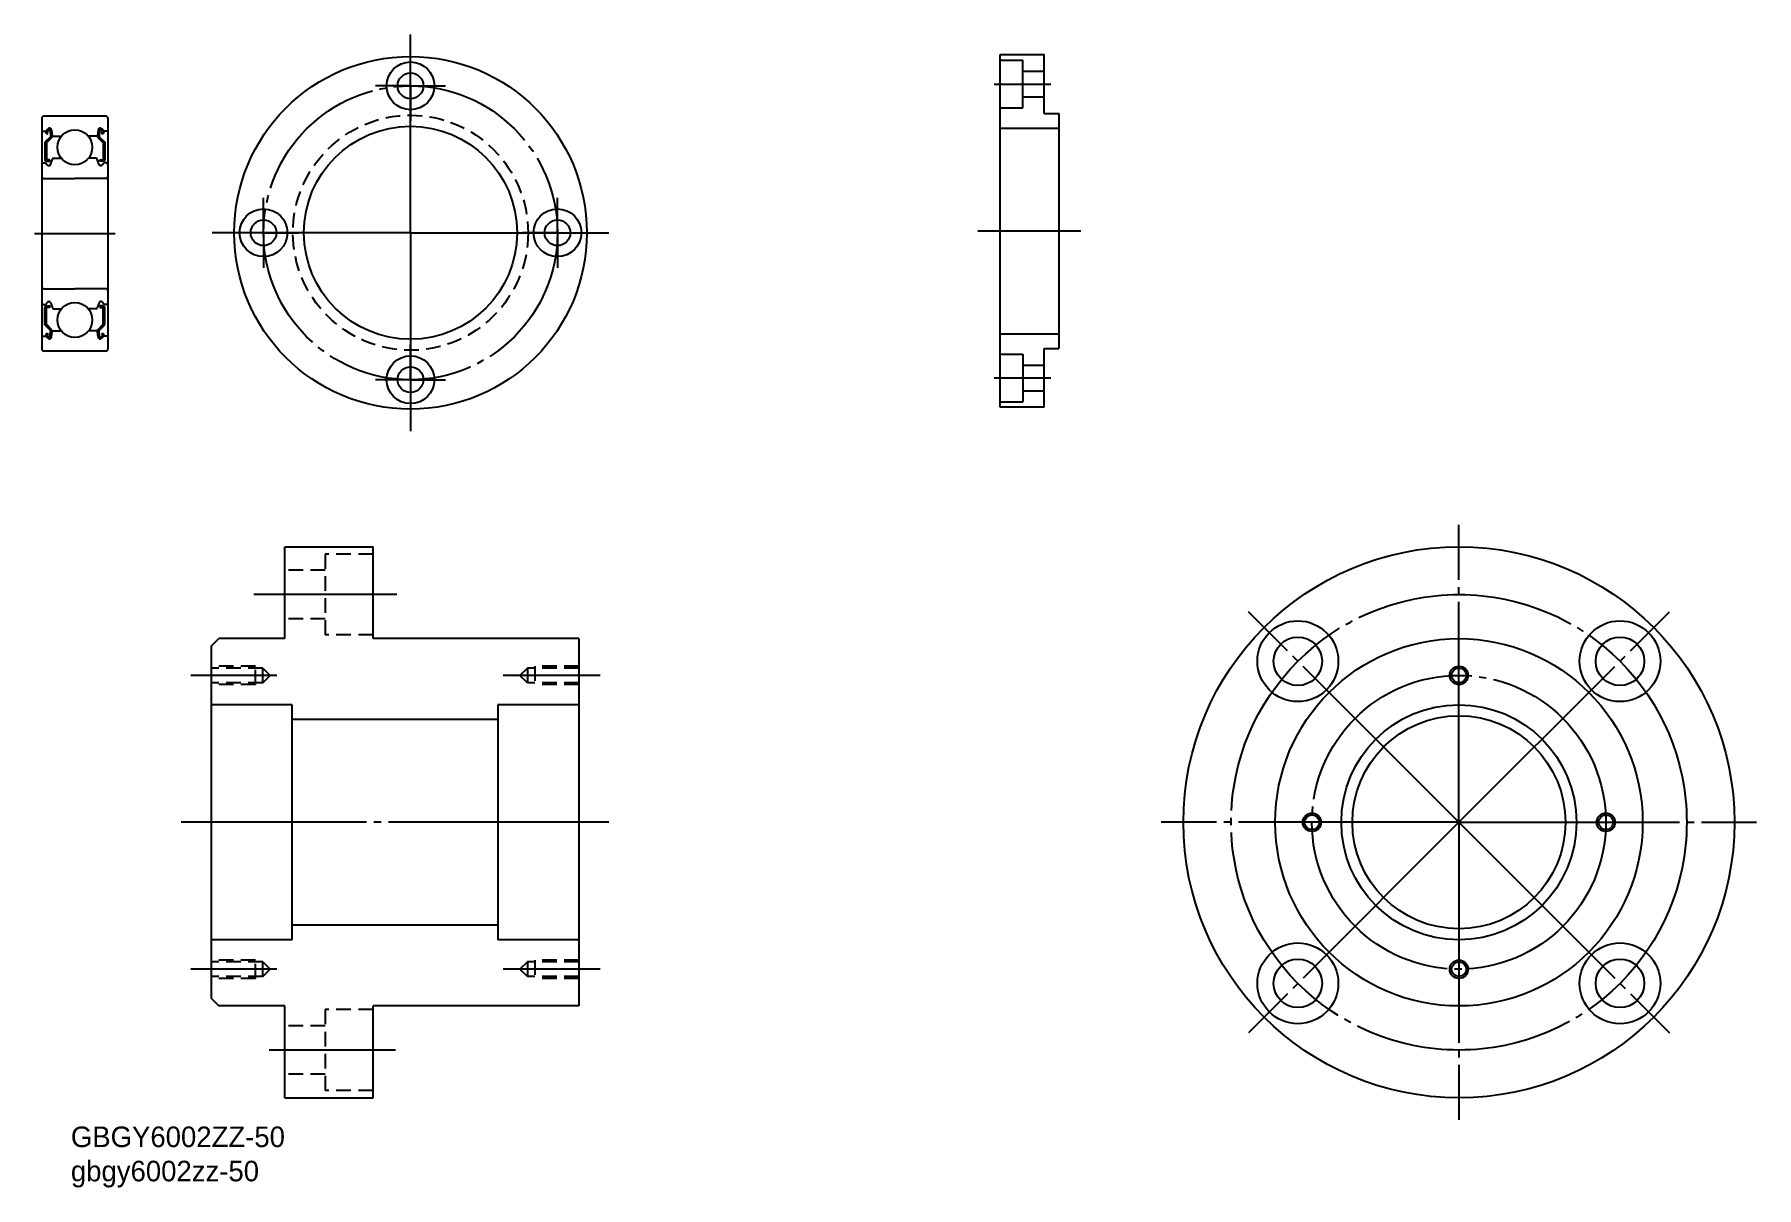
# Model space of a CAD drawing. Extents: x -122 to 113, y -45 to 112.
import ezdxf

# ---------------------------------------------------------------- set-up
doc = ezdxf.new("R2010")
doc.units = 0
for name, pattern in [('CENTER', [33, 30, -1, 1, -1]), ('CENTER2', [23, 20, -1, 1, -1]), ('DASHED', [3, 2, -1])]:
    doc.linetypes.add(name, pattern=pattern)
doc.layers.get('0').update_dxf_attribs({"linetype": 'CONTINUOUS'})
doc.layers.add('CENTER', color=7, linetype='CONTINUOUS')

# ---------------------------------------------------------------- blocks, each defined once
blk = doc.blocks.new('*U2')
at = {"linetype": 'CONTINUOUS'}
for s, p in [('GBGY6002ZZ-50', (-116.88, -39.03)), ('gbgy6002zz-50', (-116.88, -43.69))]:
    blk.add_text(s, height=2.8, dxfattribs=at).set_placement(p)

msp = doc.modelspace()

# ---------------------------------------------------------------- linework, layer by layer
at = {"color": 7, "linetype": 'CONTINUOUS'}
for p, q in [((9.57, 109.67), (15.57, 109.67)), ((9.57, 61.67), (9.57, 109.67)), ((9.57, 108.92), (12.67, 108.92)), ((12.67, 102.42), (12.67, 108.92)), ((15.57, 101.67), (15.57, 109.67)), ((12.67, 107.42), (15.57, 107.42)), ((12.67, 103.92), (15.57, 103.92)), ((9.57, 102.42), (12.67, 102.42)), ((15.57, 101.67), (17.57, 101.67)), ((17.57, 101.67), (17.57, 69.67)), ((9.57, 99.67), (17.57, 99.67)), ((9.57, 71.67), (17.57, 71.67)), ((9.57, 68.92), (12.67, 68.92)), ((12.67, 68.92), (12.67, 62.42)), ((15.57, 69.67), (17.57, 69.67)), ((15.57, 61.67), (15.57, 69.67)), ((12.67, 67.42), (15.57, 67.42)), ((12.67, 63.92), (15.57, 63.92)), ((9.57, 62.42), (12.67, 62.42)), ((15.57, 61.67), (9.57, 61.67)), ((-87.76, 30.18), (-87.76, 42.68)), ((-87.76, 42.68), (-75.76, 42.68)), ((-75.76, 30.18), (-75.76, 42.68)), ((-97.76, 29.18), (-96.76, 30.18)), ((-97.76, -18.82), (-97.76, 29.18)), ((-87.76, 30.18), (-96.76, 30.18)), ((-47.76, 30.18), (-75.76, 30.18)), ((-47.76, 30.18), (-47.76, -19.82)), ((-86.76, 21.18), (-97.76, 21.18)), ((-86.76, -10.82), (-86.76, 21.18)), ((-47.76, 21.18), (-58.76, 21.18)), ((-58.76, 21.18), (-58.76, -10.82)), ((-58.76, 19.18), (-86.76, 19.18)), ((-58.76, -8.82), (-86.76, -8.82)), ((-86.76, -10.82), (-97.76, -10.82)), ((-47.76, -10.82), (-58.76, -10.82)), ((-97.76, -18.82), (-96.76, -19.82)), ((-87.76, -19.82), (-96.76, -19.82)), ((-87.76, -32.32), (-87.76, -19.82)), ((-75.76, -32.32), (-75.76, -19.82)), ((-47.76, -19.82), (-75.76, -19.82)), ((-87.76, -32.32), (-75.76, -32.32))]:
    msp.add_line(p, q, dxfattribs=at)
for p, q in [((-120.84, 101.01), (-120.84, 69.61)), ((-116.34, 101.31), (-120.54, 101.31)), ((-112.14, 101.31), (-116.34, 101.31)), ((-111.84, 101.01), (-111.84, 69.61)), ((-120.74, 99.26), (-120.28, 99.26)), ((-119.66, 98.5), (-120.41, 97.75)), ((-120.28, 99.26), (-120.03, 99.56)), ((-120.1, 98.85), (-120.25, 98.98)), ((-120.13, 99.13), (-119.88, 99.43)), ((-119.97, 99), (-120.13, 99.13)), ((-120.1, 98.85), (-119.97, 99)), ((-119.7, 99.37), (-119.66, 98.5)), ((-119.5, 99.39), (-119.44, 98.65)), ((-119.46, 98.88), (-119.46, 98.41)), ((-119.34, 98.56), (-118.19, 98.56)), ((-113.34, 98.56), (-114.49, 98.56)), ((-113.18, 99.39), (-113.24, 98.65)), ((-113.22, 98.88), (-113.22, 98.41)), ((-112.98, 99.37), (-113.02, 98.5)), ((-113.02, 98.5), (-112.27, 97.75)), ((-112.55, 99.13), (-112.8, 99.43)), ((-112.7, 99), (-112.55, 99.13)), ((-112.58, 98.85), (-112.7, 99)), ((-112.4, 99.26), (-112.65, 99.56)), ((-112.58, 98.85), (-112.42, 98.98)), ((-111.94, 99.26), (-112.4, 99.26)), ((-120.41, 97.75), (-120.41, 95.36)), ((-119.46, 98.41), (-120.21, 97.66)), ((-120.21, 97.66), (-120.21, 95.36)), ((-113.22, 98.41), (-112.47, 97.66)), ((-112.47, 97.66), (-112.47, 95.36)), ((-112.27, 97.75), (-112.27, 95.36)), ((-120.64, 94.96), (-120.34, 94.96)), ((-120.34, 94.96), (-120.06, 94.63)), ((-119.76, 95.36), (-120.21, 95.36)), ((-120.21, 95.16), (-119.76, 95.16)), ((-119.91, 94.56), (-119.84, 94.56)), ((-119.76, 95.16), (-119.76, 95.36)), ((-119.66, 94.69), (-119.39, 95.43)), ((-119.2, 95.56), (-118.19, 95.56)), ((-113.48, 95.56), (-114.49, 95.56)), ((-113.02, 94.69), (-113.29, 95.43)), ((-112.92, 95.16), (-112.92, 95.36)), ((-112.92, 95.36), (-112.47, 95.36)), ((-112.47, 95.16), (-112.92, 95.16)), ((-112.77, 94.56), (-112.83, 94.56)), ((-112.34, 94.96), (-112.61, 94.63)), ((-112.04, 94.96), (-112.34, 94.96)), ((-120.54, 92.81), (-116.34, 92.81)), ((-112.14, 92.81), (-116.34, 92.81)), ((-120.54, 77.81), (-116.34, 77.81)), ((-119.26, 77.81), (-119.26, 77.81)), ((-118.29, 77.81), (-118.29, 77.81)), ((-112.14, 77.81), (-116.34, 77.81)), ((-120.64, 75.66), (-120.34, 75.66)), ((-120.41, 72.88), (-120.41, 75.26)), ((-120.34, 75.66), (-120.06, 75.99)), ((-120.21, 75.46), (-119.76, 75.46)), ((-119.76, 75.26), (-120.21, 75.26)), ((-120.21, 72.96), (-120.21, 75.26)), ((-119.91, 76.06), (-119.84, 76.06)), ((-119.76, 75.46), (-119.76, 75.26)), ((-119.66, 75.93), (-119.39, 75.19)), ((-119.2, 75.06), (-118.19, 75.06)), ((-113.48, 75.06), (-114.49, 75.06)), ((-113.02, 75.93), (-113.29, 75.19)), ((-112.47, 75.46), (-112.92, 75.46)), ((-112.92, 75.46), (-112.92, 75.26)), ((-112.92, 75.26), (-112.47, 75.26)), ((-112.77, 76.06), (-112.83, 76.06)), ((-112.34, 75.66), (-112.61, 75.99)), ((-112.47, 72.96), (-112.47, 75.26)), ((-112.04, 75.66), (-112.34, 75.66)), ((-112.27, 72.88), (-112.27, 75.26)), ((-119.66, 72.13), (-120.41, 72.88)), ((-119.46, 72.21), (-120.21, 72.96)), ((-113.22, 72.21), (-112.47, 72.96)), ((-113.02, 72.13), (-112.27, 72.88)), ((-120.74, 71.36), (-120.28, 71.36)), ((-120.28, 71.36), (-120.03, 71.06)), ((-120.1, 71.77), (-120.25, 71.64)), ((-119.97, 71.62), (-120.13, 71.49)), ((-120.13, 71.49), (-119.88, 71.19)), ((-120.1, 71.77), (-119.97, 71.62)), ((-119.7, 71.25), (-119.66, 72.13)), ((-119.5, 71.23), (-119.44, 71.97)), ((-119.46, 71.74), (-119.46, 72.21)), ((-119.34, 72.06), (-118.19, 72.06)), ((-113.34, 72.06), (-114.49, 72.06)), ((-113.18, 71.23), (-113.24, 71.97)), ((-113.22, 71.74), (-113.22, 72.21)), ((-112.98, 71.25), (-113.02, 72.13)), ((-112.55, 71.49), (-112.8, 71.19)), ((-112.58, 71.77), (-112.7, 71.62)), ((-112.7, 71.62), (-112.55, 71.49)), ((-112.4, 71.36), (-112.65, 71.06)), ((-112.58, 71.77), (-112.42, 71.64)), ((-111.94, 71.36), (-112.4, 71.36)), ((-112.14, 69.31), (-120.54, 69.31)), ((-112.14, 69.31), (-116.34, 69.31))]:
    msp.add_line(p, q)
at = {"color": 3, "linetype": 'DASHED'}
for p, q in [((-75.76, 41.68), (-82.26, 41.68)), ((-82.26, 41.68), (-82.26, 30.68)), ((-82.26, 39.48), (-87.76, 39.48)), ((-82.26, 32.88), (-87.76, 32.88)), ((-75.76, 30.68), (-82.26, 30.68)), ((-91.76, 26.43), (-97.76, 26.43)), ((-90.76, 26.18), (-97.76, 26.18)), ((-91.76, 23.93), (-91.76, 26.43)), ((-90.76, 24.18), (-90.76, 26.18)), ((-90.76, 26.18), (-89.76, 25.18)), ((-54.76, 26.18), (-55.76, 25.18)), ((-54.76, 26.18), (-54.76, 24.18)), ((-47.76, 26.18), (-54.76, 26.18)), ((-47.76, 26.43), (-53.76, 26.43)), ((-53.76, 26.43), (-53.76, 23.93)), ((-90.76, 24.18), (-97.76, 24.18)), ((-91.76, 23.93), (-97.76, 23.93)), ((-90.76, 24.18), (-89.76, 25.18)), ((-54.76, 24.18), (-55.76, 25.18)), ((-47.76, 24.18), (-54.76, 24.18)), ((-47.76, 23.93), (-53.76, 23.93)), ((-91.76, -13.57), (-97.76, -13.57)), ((-90.76, -13.82), (-97.76, -13.82)), ((-91.76, -16.07), (-91.76, -13.57)), ((-90.76, -15.82), (-90.76, -13.82)), ((-90.76, -13.82), (-89.76, -14.82)), ((-54.76, -13.82), (-55.76, -14.82)), ((-54.76, -13.82), (-54.76, -15.82)), ((-47.76, -13.82), (-54.76, -13.82)), ((-47.76, -13.57), (-53.76, -13.57)), ((-53.76, -13.57), (-53.76, -16.07)), ((-90.76, -15.82), (-97.76, -15.82)), ((-91.76, -16.07), (-97.76, -16.07)), ((-90.76, -15.82), (-89.76, -14.82)), ((-54.76, -15.82), (-55.76, -14.82)), ((-47.76, -15.82), (-54.76, -15.82)), ((-47.76, -16.07), (-53.76, -16.07)), ((-75.76, -20.32), (-82.26, -20.32)), ((-82.26, -20.32), (-82.26, -31.32)), ((-82.26, -22.52), (-87.76, -22.52)), ((-82.26, -29.12), (-87.76, -29.12)), ((-75.76, -31.32), (-82.26, -31.32))]:
    msp.add_line(p, q, dxfattribs=at)
at = {"color": 7, "linetype": 'CONTINUOUS'}
for centre, radius in [((-70.66, 85.42), 24), ((-70.66, 105.42), 3.25), ((-70.66, 105.42), 1.75), ((-70.66, 85.42), 14.5), ((-90.66, 85.42), 3.25), ((-90.66, 85.42), 1.75), ((-50.66, 85.42), 3.25), ((-50.66, 85.42), 1.75), ((-70.66, 65.42), 3.25), ((-70.66, 65.42), 1.75), ((72.02, 5.18), 37.5), ((50.1, 27.1), 5.5), ((93.94, 27.1), 5.5), ((50.1, 27.1), 3.3), ((72.02, 5.18), 25), ((93.94, 27.1), 3.3), ((72.02, 25.18), 1), ((72.02, 5.18), 16), ((72.02, 5.18), 14.5), ((52.02, 5.18), 1), ((92.02, 5.18), 1), ((50.1, -16.74), 5.5), ((93.94, -16.74), 5.5), ((50.1, -16.74), 3.3), ((72.02, -14.82), 1), ((93.94, -16.74), 3.3)]:
    msp.add_circle(centre, radius, dxfattribs=at)
at = {"color": 3, "linetype": 'DASHED'}
msp.add_circle((-70.66, 85.42), 16, dxfattribs=at)
for centre in [(-116.34, 97.06), (-116.34, 73.56)]:
    msp.add_circle(centre, 2.38)
at = {"color": 3, "linetype": 'CONTINUOUS'}
for centre in [(72.02, 25.18), (52.02, 5.18), (92.02, 5.18), (72.02, -14.82)]:
    msp.add_circle(centre, 1.25, dxfattribs=at)
for centre, radius, start, end in [((-120.54, 101.01), 0.3, 90, 180), ((-112.14, 101.01), 0.3, 0, 90), ((-120.74, 99.36), 0.1, 180, 270), ((-120.13, 99.13), 0.2, 140.0002, 230.0848), ((-119.8, 99.37), 0.3, 4.9968, 140.0002), ((-119.8, 99.37), 0.1, 2.8198, 140.0033), ((-119.34, 98.66), 0.1, 184.9968, 269.9995), ((-113.34, 98.66), 0.1, 270.0005, 355.0032), ((-112.88, 99.37), 0.3, 39.9998, 175.0032), ((-112.88, 99.37), 0.1, 39.9967, 177.1802), ((-112.55, 99.13), 0.2, 309.9152, 39.9998), ((-111.94, 99.36), 0.1, 270, 0), ((-120.64, 94.76), 0.2, 90, 180), ((-120.21, 95.36), 0.2, 180, 270), ((-119.91, 94.76), 0.2, 219.9962, 270), ((-119.84, 94.76), 0.2, 270, 339.9919), ((-119.2, 95.36), 0.2, 90, 159.9919), ((-113.48, 95.36), 0.2, 20.0081, 90), ((-112.83, 94.76), 0.2, 200.0081, 270), ((-112.77, 94.76), 0.2, 270, 320.0038), ((-112.47, 95.36), 0.2, 270, 0), ((-112.04, 94.76), 0.2, 0, 90), ((-120.54, 93.11), 0.3, 180, 270), ((-112.14, 93.11), 0.3, 270, 0), ((-120.54, 77.51), 0.3, 90, 180), ((-112.14, 77.51), 0.3, 0, 90), ((-120.64, 75.86), 0.2, 180, 270), ((-120.21, 75.26), 0.2, 90, 180), ((-119.91, 75.86), 0.2, 90, 140.0038), ((-119.84, 75.86), 0.2, 20.0081, 90), ((-119.2, 75.26), 0.2, 200.0081, 270), ((-113.48, 75.26), 0.2, 270, 339.9919), ((-112.83, 75.86), 0.2, 90, 159.9919), ((-112.77, 75.86), 0.2, 39.9962, 90), ((-112.47, 75.26), 0.2, 0, 90), ((-112.04, 75.86), 0.2, 270, 0), ((-120.74, 71.26), 0.1, 90, 180), ((-120.13, 71.49), 0.2, 129.9152, 219.9998), ((-119.8, 71.26), 0.3, 219.9998, 355.0032), ((-119.8, 71.26), 0.1, 219.9967, 357.1802), ((-119.34, 71.96), 0.1, 90.0005, 175.0032), ((-113.34, 71.96), 0.1, 4.9968, 89.9995), ((-112.88, 71.26), 0.3, 184.9968, 320.0002), ((-112.88, 71.26), 0.1, 182.8198, 320.0033), ((-112.55, 71.49), 0.2, 320.0002, 50.0848), ((-111.94, 71.26), 0.1, 0, 90), ((-120.54, 69.61), 0.3, 180, 270), ((-112.14, 69.61), 0.3, 270, 0)]:
    msp.add_arc(centre, radius, start, end)
at = {"layer": 'CENTER', "color": 1, "linetype": 'CENTER2'}
for p, q in [((-70.66, 85.42), (-70.66, 112.42)), ((-70.66, 105.42), (-70.66, 110.17)), ((8.77, 105.67), (16.5, 105.67)), ((-70.66, 105.42), (-75.41, 105.42)), ((-70.66, 105.42), (-65.91, 105.42)), ((-70.66, 105.42), (-70.66, 100.67)), ((-90.66, 85.42), (-90.66, 90.17)), ((-50.66, 85.42), (-50.66, 90.17)), ((-70.66, 85.42), (-97.66, 85.42)), ((-90.66, 85.42), (-95.41, 85.42)), ((-90.66, 85.42), (-85.91, 85.42)), ((-90.66, 85.42), (-90.66, 80.67)), ((-70.66, 85.42), (-43.66, 85.42)), ((-70.66, 85.42), (-70.66, 58.42)), ((-50.66, 85.42), (-55.41, 85.42)), ((-50.66, 85.42), (-50.66, 80.67)), ((-50.66, 85.42), (-45.91, 85.42)), ((6.57, 85.67), (20.57, 85.67)), ((-70.66, 65.42), (-70.66, 70.17)), ((8.77, 65.67), (16.5, 65.67)), ((-70.66, 65.42), (-75.41, 65.42)), ((-70.66, 65.42), (-65.91, 65.42)), ((-70.66, 65.42), (-70.66, 60.67))]:
    msp.add_line(p, q, dxfattribs=at)
at = {"layer": 'CENTER', "color": 1, "linetype": 'CENTER'}
for p, q in [((-121.84, 85.31), (-110.84, 85.31)), ((72.02, 5.18), (72.02, 45.68)), ((-72.54, 36.18), (-91.99, 36.18)), ((72.02, 5.18), (43.39, 33.82)), ((72.02, 5.18), (100.66, 33.82)), ((-88.87, 25.18), (-100.54, 25.18)), ((-44.87, 25.18), (-58.03, 25.18)), ((-43.65, 5.18), (-101.87, 5.18)), ((72.02, 5.18), (31.52, 5.18)), ((72.02, 5.18), (43.39, -23.46)), ((72.02, 5.18), (72.02, -35.32)), ((72.02, 5.18), (112.52, 5.18)), ((72.02, 5.18), (100.66, -23.46)), ((-88.87, -14.82), (-100.54, -14.82)), ((-44.87, -14.82), (-58.03, -14.82)), ((-72.69, -25.82), (-89.91, -25.82))]:
    msp.add_line(p, q, dxfattribs=at)
at = {"layer": 'CENTER', "color": 1, "linetype": 'CENTER2'}
msp.add_circle((-70.66, 85.42), 20, dxfattribs=at)
at = {"layer": 'CENTER', "color": 1, "linetype": 'CENTER'}
for radius in [31, 20]:
    msp.add_circle((72.02, 5.18), radius, dxfattribs=at)

# ---------------------------------------------------------------- block references
at = {"linetype": 'CONTINUOUS'}
msp.add_blockref('*U2', (0, 0), dxfattribs=at)

doc.saveas('drawing.dxf')
